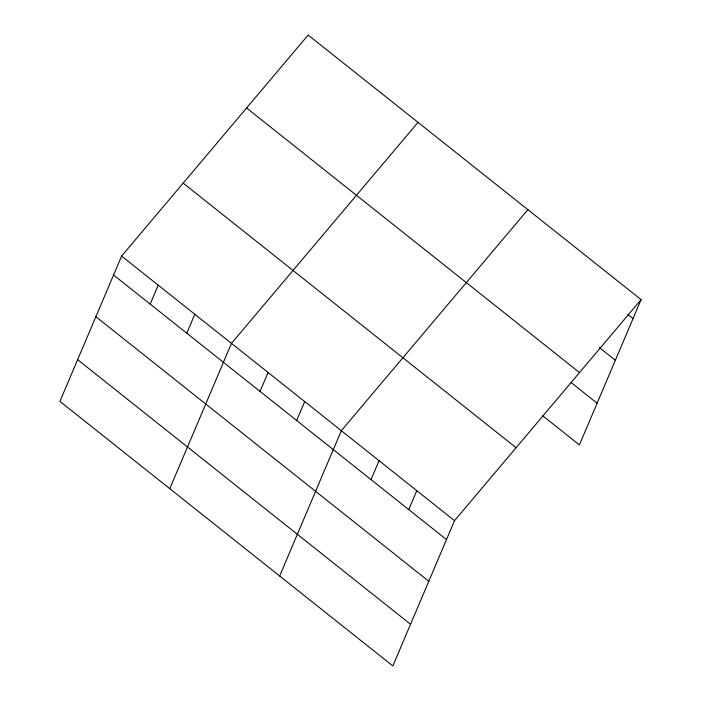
<?xml version="1.0" encoding="UTF-8"?>
<svg xmlns="http://www.w3.org/2000/svg" width="701" height="701" viewBox="0 0 701 701"><rect width="100%" height="100%" fill="white"/><g stroke="black" fill="none" stroke-linecap="round" stroke-linejoin="round"><path stroke-width="1.05" d="M121.597 256.075L59.918 401.375L392.849 665.95L454.528 520.65L641.082 299.625L308.151 35.05L121.597 256.075L454.528 520.65M150.18 304.111L158.216 285.176M186.808 333.212L194.843 314.276M169.782 488.685L231.461 343.385L418.015 122.36M260.053 391.421L268.089 372.485M296.672 420.521L304.707 401.585M279.655 575.994L341.334 430.694L527.888 209.669M371.031 479.607L379.066 460.68M408.762 509.592L416.797 490.665M641.082 299.625L579.403 444.925L542.513 415.605M628.017 314.556L633.047 318.552M599.416 347.6L615.347 360.261M246.586 107.989L579.517 372.564M571.113 382.571L597.112 403.224M183.154 183.136L516.094 447.711M113.553 275.002L446.493 539.577M95.853 316.703L428.793 581.278M77.618 359.674L410.558 624.249"/></g></svg>
